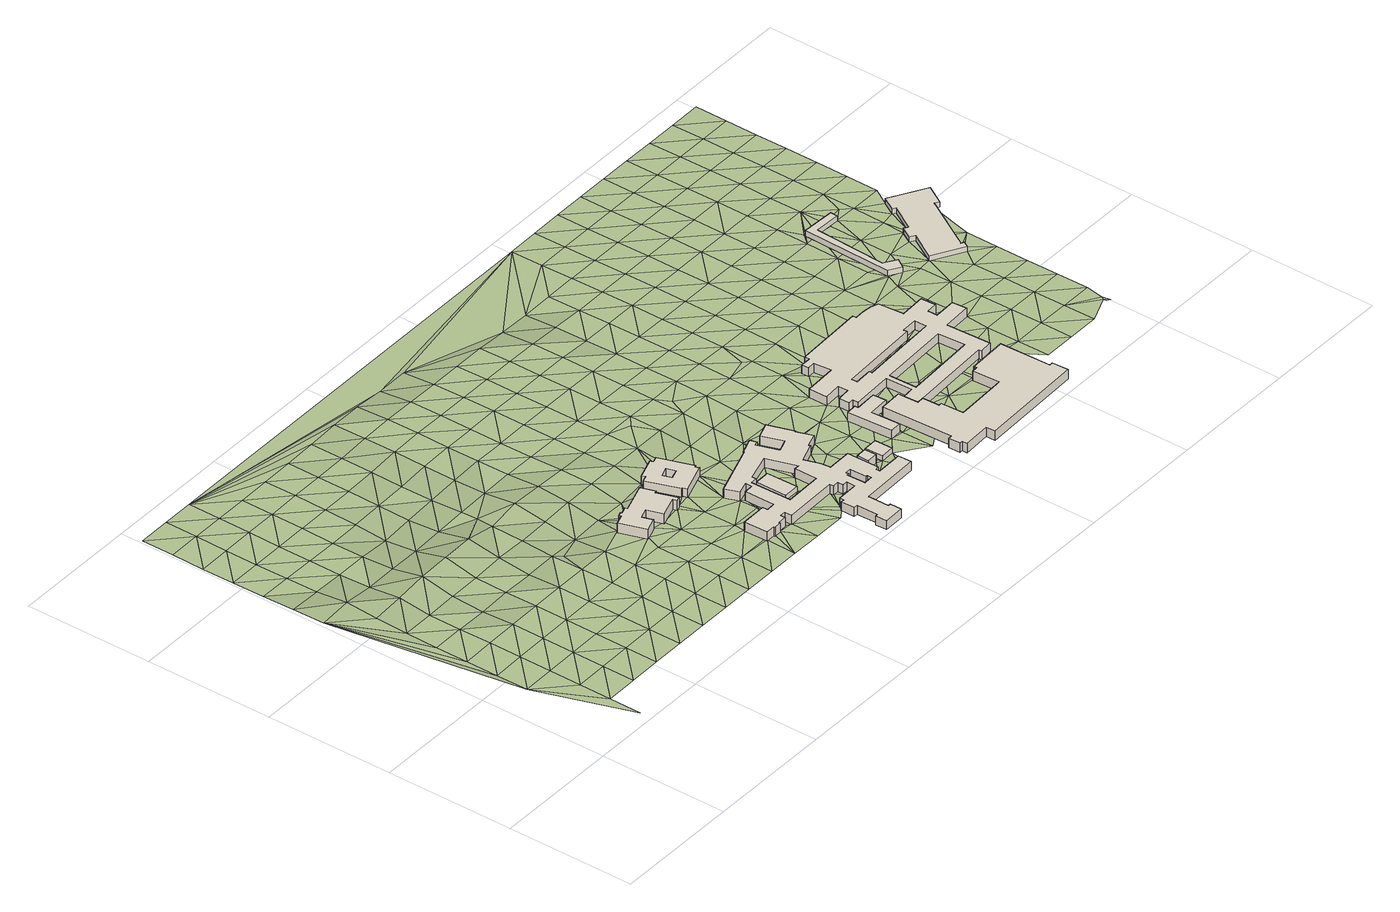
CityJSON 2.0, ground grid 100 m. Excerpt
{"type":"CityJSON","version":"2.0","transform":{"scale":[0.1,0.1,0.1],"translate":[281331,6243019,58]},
"CityObjects":{
"building1":{"type":"Building","attributes":{"osm_address":"Oxidative Stress Research Centre Design Way Bellville 7530 Cape Town","osm_building":"university","osm_building:levels":"2","footprint":{"type":"Polygon"},"plus_code":"4FRW3JCP+6MP","ground_height":62.58,"building_height":6.9,"roof_height":69.48},"geometry":[{"type":"Solid","lod":"1","boundaries":[[[[0,1,2,3]],[[1,4,5,2]],[[4,6,7,5]],[[6,8,9,7]],[[8,10,11,9]],[[10,12,13,11]],[[12,14,15,13]],[[14,16,17,15]],[[16,18,19,17]],[[18,20,21,19]],[[20,22,23,21]],[[22,24,25,23]],[[24,26,27,25]],[[26,28,29,27]],[[28,30,31,29]],[[30,32,33,31]],[[32,34,35,33]],[[34,0,3,35]],[[3,2,5,7,9,11,13,15,17,19,21,23,25,27,29,31,33,35]],[[34,32,30,28,26,24,22,20,18,16,14,12,10,8,6,4,1,0]]]]}]},
"building2":{"type":"Building","attributes":{"osm_address":"BTB Labratories Bellville Cape Town","osm_building":"university","osm_building:levels":"2","osm_type":"multipolygon","footprint":{"type":"Polygon"},"plus_code":"4FRW3JCP+7R7","ground_height":62.29,"building_height":6.9,"roof_height":69.19},"geometry":[{"type":"Solid","lod":"1","boundaries":[[[[36,37,38,39]],[[37,40,41,38]],[[40,42,43,41]],[[42,44,45,43]],[[44,46,47,45]],[[46,48,49,47]],[[48,50,51,49]],[[50,52,53,51]],[[52,54,55,53]],[[54,56,57,55]],[[56,58,59,57]],[[58,36,39,59]],[[60,61,62,63]],[[61,64,65,62]],[[64,66,67,65]],[[66,60,63,67]],[[39,38,41,43,45,47,49,51,53,55,57,59],[63,62,65,67]],[[58,56,54,52,50,48,46,44,42,40,37,36],[66,64,61,60]]]]}]},
"building3":{"type":"Building","attributes":{"osm_address":"Bellville 7530 Cape Town","osm_building":"greenhouse","osm_building:levels":"1","footprint":{"type":"Polygon"},"plus_code":"4FRW3JCQ+22V","ground_height":62.23,"building_height":4.1,"roof_height":66.33},"geometry":[{"type":"Solid","lod":"1","boundaries":[[[[68,69,70,71]],[[69,72,73,70]],[[72,74,75,73]],[[74,68,71,75]],[[71,70,73,75]],[[74,72,69,68]]]]}]},
"building4":{"type":"Building","attributes":{"osm_address":"Horticulture Bellville 7530 Cape Town","osm_building":"university","osm_building:levels":"2","osm_type":"multipolygon","footprint":{"type":"Polygon"},"plus_code":"4FRW3J9Q+X27","ground_height":62.25,"building_height":6.9,"roof_height":69.15},"geometry":[{"type":"Solid","lod":"1","boundaries":[[[[76,77,78,79]],[[77,80,81,78]],[[80,82,83,81]],[[82,84,85,83]],[[84,86,87,85]],[[86,88,89,87]],[[88,90,91,89]],[[90,92,93,91]],[[92,94,95,93]],[[94,96,97,95]],[[96,98,99,97]],[[98,100,101,99]],[[100,102,103,101]],[[102,104,105,103]],[[104,106,107,105]],[[106,108,109,107]],[[108,110,111,109]],[[110,112,113,111]],[[112,114,115,113]],[[114,116,117,115]],[[116,118,119,117]],[[118,120,121,119]],[[120,122,123,121]],[[122,124,125,123]],[[124,126,127,125]],[[126,128,129,127]],[[128,130,131,129]],[[130,132,133,131]],[[132,134,135,133]],[[134,136,137,135]],[[136,138,139,137]],[[138,140,141,139]],[[140,142,143,141]],[[142,144,145,143]],[[144,146,147,145]],[[146,148,149,147]],[[148,150,151,149]],[[150,152,153,151]],[[152,154,155,153]],[[154,156,157,155]],[[156,158,159,157]],[[158,160,161,159]],[[160,162,163,161]],[[162,164,165,163]],[[164,166,167,165]],[[166,168,169,167]],[[168,170,171,169]],[[170,172,173,171]],[[172,174,175,173]],[[174,176,177,175]],[[176,178,179,177]],[[178,180,181,179]],[[180,182,183,181]],[[182,184,185,183]],[[184,186,187,185]],[[186,188,189,187]],[[188,190,191,189]],[[190,192,193,191]],[[192,76,79,193]],[[194,195,196,197]],[[195,198,199,196]],[[198,200,201,199]],[[200,202,203,201]],[[202,204,205,203]],[[204,206,207,205]],[[206,208,209,207]],[[208,194,197,209]],[[210,211,212,213]],[[211,214,215,212]],[[214,216,217,215]],[[216,218,219,217]],[[218,220,221,219]],[[220,222,223,221]],[[222,224,225,223]],[[224,210,213,225]],[[79,78,81,83,85,87,89,91,93,95,97,99,101,103,105,107,109,111,113,115,117,119,121,123,125,127,129,131,133,135,137,139,141,143,145,147,149,151,153,155,157,159,161,163,165,167,169,171,173,175,177,179,181,183,185,187,189,191,193],[197,196,199,201,203,205,207,209],[213,212,215,217,219,221,223,225]],[[192,190,188,186,184,182,180,178,176,174,172,170,168,166,164,162,160,158,156,154,152,150,148,146,144,142,140,138,136,134,132,130,128,126,124,122,120,118,116,114,112,110,108,106,104,102,100,98,96,94,92,90,88,86,84,82,80,77,76],[208,206,204,202,200,198,195,194],[224,222,220,218,216,214,211,210]]]]}]},
"building5":{"type":"Building","attributes":{"osm_address":"Bellville 7530 Cape Town","osm_building":"yes","osm_building:levels":"2","footprint":{"type":"Polygon"},"plus_code":"4FRW3J9Q+W7M","ground_height":62.07,"building_height":6.9,"roof_height":68.97},"geometry":[{"type":"Solid","lod":"1","boundaries":[[[[226,227,228,229]],[[227,230,231,228]],[[230,232,233,231]],[[232,226,229,233]],[[229,228,231,233]],[[232,230,227,226]]]]}]},
"building6":{"type":"Building","attributes":{"osm_address":"Bellville 7530 Cape Town","osm_building":"yes","osm_building:levels":"1","footprint":{"type":"Polygon"},"plus_code":"4FRW3J9Q+W8P","ground_height":62.03,"building_height":4.1,"roof_height":66.13},"geometry":[{"type":"Solid","lod":"1","boundaries":[[[[234,235,236,237]],[[235,238,239,236]],[[238,240,241,239]],[[240,234,237,241]],[[237,236,239,241]],[[240,238,235,234]]]]}]},
"building7":{"type":"Building","attributes":{"osm_address":"Bellville 7530 Cape Town","osm_building":"university","osm_building:levels":"2","osm_building:part":"yes","footprint":{"type":"Polygon"},"plus_code":"4FRW3J9Q+XCM","ground_height":62.03,"building_height":6.9,"roof_height":68.93},"geometry":[{"type":"Solid","lod":"1","boundaries":[[[[242,243,244,245]],[[243,246,247,244]],[[246,248,249,247]],[[248,250,251,249]],[[250,252,253,251]],[[252,254,255,253]],[[254,256,257,255]],[[256,242,245,257]],[[245,244,247,249,251,253,255,257]],[[256,254,252,250,248,246,243,242]]]]}]},
"building8":{"type":"Building","attributes":{"osm_address":"Bellville 7530 Cape Town","osm_building":"university","osm_building:levels":"2","osm_name":"Chemical Engineering and Chemistry","footprint":{"type":"Polygon"},"plus_code":"4FRW3J9Q+VRH","ground_height":62.68,"building_height":6.9,"roof_height":69.58},"geometry":[{"type":"Solid","lod":"1","boundaries":[[[[258,259,260,261,262,263]],[[259,264,265,266,261,260]],[[264,267,268,266,265]],[[267,269,270,268]],[[269,271,272,270]],[[271,273,274,272]],[[273,275,276,274]],[[275,277,278,276]],[[277,279,280,278]],[[279,281,282,280]],[[281,283,284,282]],[[283,285,286,284]],[[285,287,288,286]],[[287,289,290,288]],[[289,291,292,290]],[[291,293,294,292]],[[293,295,296,294]],[[295,297,298,296]],[[297,299,300,298]],[[299,301,302,300]],[[301,303,304,302]],[[303,305,306,304]],[[305,258,263,262,306]],[[262,261,266,268,270,272,274,276,278,280,282,284,286,288,290,292,294,296,298,300,302,304,306]],[[305,303,301,299,297,295,293,291,289,287,285,283,281,279,277,275,273,271,269,267,264,259,258]]]]}]},
"building9":{"type":"Building","attributes":{"osm_address":"Old Science Building Bellville 7530 Cape Town","osm_building":"university","osm_building:levels":"2","osm_type":"multipolygon","footprint":{"type":"Polygon"},"plus_code":"4FRW3JCQ+4V8","ground_height":62.3,"building_height":6.9,"roof_height":69.2},"geometry":[{"type":"Solid","lod":"1","boundaries":[[[[307,308,309,263]],[[308,310,311,309]],[[310,312,313,311]],[[312,314,315,313]],[[314,316,317,315]],[[316,318,319,317]],[[318,320,321,319]],[[320,322,323,321]],[[322,324,325,323]],[[324,326,327,325]],[[326,328,329,327]],[[328,330,331,329]],[[330,332,333,331]],[[332,334,335,333]],[[334,336,337,335]],[[336,338,339,337]],[[338,340,341,339]],[[340,342,343,341]],[[342,344,345,343]],[[344,346,347,345]],[[346,348,349,347]],[[348,350,351,349]],[[350,352,353,351]],[[352,354,355,353]],[[354,356,357,355]],[[356,358,359,357]],[[358,360,361,359]],[[360,362,363,361]],[[362,364,365,363]],[[364,366,367,365]],[[366,368,369,367]],[[368,370,371,369]],[[370,372,265,371]],[[372,373,260,265]],[[373,307,263,260]],[[374,375,376,377]],[[375,378,379,376]],[[378,380,381,379]],[[380,382,383,381]],[[382,384,385,383]],[[384,386,387,385]],[[386,388,389,387]],[[388,374,377,389]],[[390,391,392,393]],[[391,394,395,392]],[[394,396,397,395]],[[396,390,393,397]],[[263,309,311,313,315,317,319,321,323,325,327,329,331,333,335,337,339,341,343,345,347,349,351,353,355,357,359,361,363,365,367,369,371,265,260],[377,376,379,381,383,385,387,389],[393,392,395,397]],[[373,372,370,368,366,364,362,360,358,356,354,352,350,348,346,344,342,340,338,336,334,332,330,328,326,324,322,320,318,316,314,312,310,308,307],[388,386,384,382,380,378,375,374],[396,394,391,390]]]]}]},
"building10":{"type":"Building","attributes":{"osm_building":"yes","osm_building:levels":"1","footprint":{"type":"Polygon"},"plus_code":"4FRW3JCR+F24","ground_height":62.58,"building_height":4.1,"roof_height":66.68},"geometry":[{"type":"Solid","lod":"1","boundaries":[[[[398,399,400,401]],[[399,402,403,400]],[[402,404,405,403]],[[404,406,407,405]],[[406,408,409,407]],[[408,410,411,409]],[[410,412,413,411]],[[412,398,401,413]],[[401,400,403,405,407,409,411,413]],[[412,410,408,406,404,402,399,398]]]]}]},
"building11":{"type":"Building","attributes":{"osm_address":"Maintenance Bellville 7530 Cape Town","osm_building":"yes","osm_building:levels":"1","footprint":{"type":"Polygon"},"plus_code":"4FRW3JCR+97M","ground_height":62.21,"building_height":4.1,"roof_height":66.31},"geometry":[{"type":"Solid","lod":"1","boundaries":[[[[414,415,416,417]],[[415,418,419,416]],[[418,420,421,419]],[[420,422,423,421]],[[422,424,425,423]],[[424,426,427,425]],[[426,428,429,427]],[[428,430,431,429]],[[430,432,433,431]],[[432,434,435,433]],[[434,436,437,435]],[[436,438,439,437]],[[438,440,441,439]],[[440,414,417,441]],[[417,416,419,421,423,425,427,429,431,433,435,437,439,441]],[[440,438,436,434,432,430,428,426,424,422,420,418,415,414]]]]}]},
"terrain1":{"type":"TINRelief","geometry":[{"type":"CompositeSurface","lod":"1","boundaries":[[[442,443,444]],[[445,444,443]],[[444,446,447]],[[444,448,446]],[[449,444,445]],[[450,447,446]],[[444,449,448]],[[450,451,447]],[[450,446,452]],[[445,443,453]],[[451,454,447]],[[452,446,448]],[[455,451,450]],[[453,443,456]],[[457,447,454]],[[458,449,445]],[[447,459,460]],[[451,455,454]],[[450,452,455]],[[459,447,457]],[[445,453,458]],[[448,449,461]],[[462,463,460]],[[459,462,460]],[[457,454,464]],[[449,458,461]],[[454,455,465]],[[448,466,452]],[[467,468,463]],[[456,469,453]],[[457,464,459]],[[454,465,464]],[[463,462,467]],[[452,466,455]],[[466,448,461]],[[453,469,458]],[[469,456,470]],[[471,472,468]],[[468,467,473]],[[474,465,455]],[[462,459,475]],[[459,464,476]],[[474,455,466]],[[468,473,471]],[[461,458,477]],[[462,475,467]],[[478,479,472]],[[469,480,458]],[[475,459,476]],[[481,464,465]],[[479,478,482]],[[458,480,477]],[[474,483,465]],[[472,471,478]],[[466,461,484]],[[473,467,485]],[[469,470,486]],[[481,476,464]],[[465,483,481]],[[475,485,467]],[[466,484,474]],[[484,461,477]],[[469,486,480]],[[486,470,487]],[[482,478,488]],[[471,473,489]],[[485,490,473]],[[483,474,491]],[[492,475,476]],[[493,476,481]],[[494,477,480]],[[471,489,478]],[[474,484,491]],[[473,490,489]],[[475,492,485]],[[480,486,494]],[[492,476,493]],[[495,481,483]],[[496,488,478]],[[483,491,495]],[[477,497,484]],[[498,490,485]],[[494,499,477]],[[496,478,489]],[[486,487,500]],[[485,492,498]],[[484,497,491]],[[501,493,481]],[[497,477,499]],[[481,495,502]],[[487,503,500]],[[496,504,488]],[[494,486,505]],[[506,489,490]],[[481,502,501]],[[490,498,507]],[[491,508,495]],[[492,493,509]],[[505,499,494]],[[489,506,496]],[[486,500,505]],[[497,508,491]],[[490,507,506]],[[492,509,498]],[[501,509,493]],[[502,495,510]],[[504,496,511]],[[508,510,495]],[[497,499,512]],[[507,498,513]],[[514,499,505]],[[496,506,511]],[[503,515,500]],[[502,516,501]],[[509,513,498]],[[512,499,514]],[[510,516,502]],[[517,508,497]],[[507,518,506]],[[515,503,519]],[[520,505,500]],[[513,518,507]],[[508,517,510]],[[521,509,501]],[[497,512,517]],[[516,522,501]],[[504,511,523]],[[506,524,511]],[[515,520,500]],[[525,514,505]],[[521,501,522]],[[518,524,506]],[[526,513,509]],[[516,510,527]],[[505,520,525]],[[510,517,528]],[[514,529,512]],[[512,530,517]],[[513,526,518]],[[509,521,526]],[[524,523,511]],[[515,519,531]],[[510,528,527]],[[532,522,516]],[[529,514,525]],[[529,530,512]],[[523,533,504]],[[534,524,518]],[[531,519,535]],[[536,520,515]],[[516,527,532]],[[534,518,526]],[[537,517,530]],[[528,517,537]],[[521,522,538]],[[520,536,525]],[[522,532,539]],[[540,523,524]],[[536,515,531]],[[537,530,529]],[[521,538,526]],[[538,522,539]],[[524,534,540]],[[528,541,527]],[[533,542,504]],[[541,528,537]],[[525,543,529]],[[536,544,525]],[[523,540,533]],[[527,545,532]],[[546,531,535]],[[534,526,547]],[[538,548,526]],[[537,529,549]],[[541,545,527]],[[544,543,525]],[[539,532,550]],[[531,546,536]],[[534,547,540]],[[535,551,546]],[[547,526,548]],[[529,543,549]],[[545,550,532]],[[552,538,539]],[[542,553,504]],[[544,536,554]],[[555,541,537]],[[533,540,556]],[[557,537,549]],[[554,536,546]],[[552,539,550]],[[547,556,540]],[[541,555,545]],[[558,548,538]],[[555,537,557]],[[559,543,544]],[[549,543,560]],[[549,561,557]],[[562,561,549]],[[560,562,549]],[[544,554,559]],[[538,552,558]],[[556,542,533]],[[551,563,546]],[[564,560,543]],[[565,550,545]],[[566,547,548]],[[567,557,561]],[[561,562,568]],[[564,543,559]],[[568,567,561]],[[562,560,568]],[[545,555,565]],[[504,553,569]],[[4,557,567]],[[547,566,556]],[[567,568,4]],[[560,570,568]],[[563,551,571]],[[566,548,558]],[[554,546,572]],[[573,560,564]],[[570,4,568]],[[570,560,573]],[[574,564,559]],[[574,573,564]],[[557,575,555]],[[576,552,550]],[[563,577,546]],[[550,565,578]],[[4,575,557]],[[572,546,577]],[[554,579,559]],[[580,542,556]],[[570,575,4]],[[576,550,578]],[[556,566,580]],[[579,554,572]],[[581,574,559]],[[555,582,565]],[[583,558,552]],[[574,584,573]],[[570,573,585]],[[571,586,563]],[[569,587,504]],[[555,575,582]],[[577,563,588]],[[566,558,583]],[[575,570,589]],[[586,571,590]],[[572,577,588]],[[579,591,559]],[[552,576,583]],[[563,586,588]],[[542,580,553]],[[581,584,574]],[[581,559,591]],[[578,565,592]],[[585,573,584]],[[589,570,585]],[[571,593,590]],[[586,590,588]],[[565,582,592]],[[590,594,588]],[[580,566,595]],[[596,572,588]],[[597,584,581]],[[572,598,579]],[[578,599,576]],[[581,591,597]],[[595,566,583]],[[594,596,588]],[[594,590,600]],[[585,601,589]],[[582,575,40]],[[584,602,585]],[[597,602,584]],[[589,40,575]],[[578,592,599]],[[601,585,602]],[[593,603,590]],[[594,600,604]],[[598,572,596]],[[605,553,580]],[[600,590,603]],[[591,606,597]],[[589,601,44]],[[604,596,594]],[[607,591,579]],[[602,597,608]],[[576,609,583]],[[610,579,598]],[[595,605,580]],[[611,604,600]],[[608,597,606]],[[600,603,611]],[[40,589,44]],[[582,612,592]],[[596,604,611]],[[576,599,609]],[[602,613,601]],[[614,602,608]],[[601,61,44]],[[607,579,610]],[[615,606,591]],[[614,608,606]],[[582,40,612]],[[611,616,596]],[[598,596,616]],[[40,44,42]],[[593,617,603]],[[602,614,613]],[[595,583,618]],[[591,607,615]],[[61,601,613]],[[605,569,553]],[[44,61,42]],[[610,598,616]],[[611,603,619]],[[620,599,592]],[[618,583,609]],[[611,619,616]],[[614,606,621]],[[620,592,612]],[[40,42,622]],[[617,619,603]],[[610,623,607]],[[624,605,595]],[[614,621,613]],[[606,615,621]],[[625,610,616]],[[61,622,42]],[[626,61,613]],[[40,627,612]],[[628,623,610]],[[629,609,599]],[[615,607,630]],[[595,618,624]],[[616,619,625]],[[630,607,623]],[[613,631,626]],[[40,622,627]],[[625,628,610]],[[620,629,599]],[[61,626,622]],[[613,621,631]],[[623,628,630]],[[569,605,632]],[[619,617,633]],[[630,634,615]],[[634,621,615]],[[632,605,624]],[[635,630,628]],[[626,631,636]],[[631,621,637]],[[633,638,619]],[[612,639,620]],[[636,622,626]],[[618,609,640]],[[625,641,628]],[[639,612,627]],[[642,627,622]],[[643,625,619]],[[629,644,609]],[[641,635,628]],[[637,645,631]],[[646,630,635]],[[636,631,645]],[[634,637,621]],[[630,646,634]],[[636,642,622]],[[68,641,625]],[[645,637,634]],[[646,635,641]],[[618,640,624]],[[619,638,647]],[[627,642,639]],[[609,644,640]],[[632,587,569]],[[68,646,641]],[[619,647,643]],[[648,629,620]],[[74,68,625]],[[642,636,639]],[[643,74,625]],[[646,68,74]],[[620,639,648]],[[638,649,650]],[[651,645,634]],[[651,634,646]],[[624,652,632]],[[638,653,647]],[[653,638,654]],[[636,645,655]],[[644,629,656]],[[652,624,640]],[[650,654,638]],[[647,657,643]],[[656,629,648]],[[646,74,658]],[[659,74,643]],[[647,653,660]],[[659,643,657]],[[654,660,653]],[[636,661,639]],[[662,587,632]],[[660,657,647]],[[645,651,655]],[[663,651,646]],[[504,587,664]],[[665,660,654]],[[654,650,665]],[[640,644,666]],[[658,663,646]],[[632,652,662]],[[639,667,648]],[[74,659,658]],[[650,668,665]],[[636,655,661]],[[659,657,669]],[[656,666,644]],[[660,665,670]],[[671,657,660]],[[672,651,663]],[[665,668,198]],[[660,670,673]],[[674,669,657]],[[667,639,661]],[[675,652,640]],[[198,670,665]],[[587,662,676]],[[660,673,671]],[[657,671,674]],[[656,648,677]],[[658,659,678]],[[678,659,669]],[[202,198,668]],[[666,675,640]],[[679,673,670]],[[198,679,670]],[[663,658,680]],[[672,681,651]],[[677,648,667]],[[672,663,680]],[[200,679,198]],[[674,682,669]],[[200,198,202]],[[673,679,683]],[[683,679,200]],[[671,673,683]],[[669,682,678]],[[655,651,684]],[[662,652,685]],[[678,680,658]],[[200,202,94]],[[680,686,672]],[[683,200,94]],[[667,661,677]],[[675,685,652]],[[94,202,92]],[[672,686,681]],[[687,666,656]],[[684,651,681]],[[656,677,688]],[[680,678,689]],[[690,674,671]],[[691,682,674]],[[683,690,671]],[[686,680,689]],[[661,655,692]],[[693,676,662]],[[694,678,682]],[[232,683,94]],[[94,92,96]],[[689,678,695]],[[666,687,675]],[[686,689,696]],[[656,688,687]],[[685,693,662]],[[94,96,232]],[[686,696,681]],[[683,232,230]],[[691,694,682]],[[661,692,677]],[[690,683,230]],[[694,695,678]],[[696,689,695]],[[684,692,655]],[[697,691,674]],[[697,674,690]],[[232,96,226]],[[698,685,675]],[[699,681,696]],[[232,226,230]],[[688,677,700]],[[696,695,699]],[[701,695,694]],[[675,687,698]],[[96,235,226]],[[690,230,227]],[[702,694,691]],[[96,90,235]],[[691,697,702]],[[227,230,226]],[[692,700,677]],[[697,690,234]],[[693,703,676]],[[699,695,704]],[[701,704,695]],[[681,705,684]],[[693,685,706]],[[702,701,694]],[[690,227,234]],[[681,699,707]],[[235,227,226]],[[706,685,698]],[[227,235,234]],[[708,699,704]],[[704,701,708]],[[687,688,709]],[[705,681,707]],[[700,710,688]],[[238,235,90]],[[708,707,699]],[[692,711,700]],[[684,712,692]],[[702,697,713]],[[90,714,238]],[[697,234,713]],[[240,234,235]],[[687,709,698]],[[688,710,709]],[[706,703,693]],[[240,235,238]],[[701,702,715]],[[715,708,701]],[[692,712,711]],[[712,684,705]],[[240,713,234]],[[703,716,676]],[[708,717,707]],[[698,718,706]],[[719,700,711]],[[713,715,702]],[[700,719,710]],[[238,243,240]],[[718,698,709]],[[707,717,705]],[[717,708,715]],[[664,587,676]],[[711,712,719]],[[720,243,238]],[[721,703,706]],[[709,710,722]],[[713,240,248]],[[706,718,721]],[[713,242,715]],[[705,723,712]],[[243,248,240]],[[710,719,722]],[[243,720,724]],[[723,705,717]],[[242,713,248]],[[725,718,709]],[[243,724,246]],[[703,721,716]],[[246,248,243]],[[712,726,719]],[[717,715,354]],[[722,725,709]],[[715,242,360]],[[726,712,723]],[[248,254,242]],[[721,718,727]],[[715,360,354]],[[724,728,246]],[[254,256,242]],[[256,362,242]],[[248,246,728]],[[723,717,729]],[[719,730,722]],[[242,362,360]],[[724,720,731]],[[725,727,718]],[[717,354,729]],[[366,254,248]],[[366,256,254]],[[730,719,726]],[[366,362,256]],[[248,728,366]],[[362,364,360]],[[732,716,721]],[[362,366,364]],[[724,373,728]],[[733,725,722]],[[727,732,721]],[[360,356,354]],[[676,716,664]],[[360,364,358]],[[354,356,729]],[[734,726,723]],[[366,728,735]],[[364,366,735]],[[723,729,734]],[[722,730,733]],[[724,731,373]],[[358,356,360]],[[728,736,735]],[[358,364,735]],[[356,737,729]],[[736,728,372]],[[732,738,716]],[[726,739,730]],[[734,729,737]],[[372,728,373]],[[740,727,725]],[[725,733,741]],[[736,742,735]],[[358,735,375]],[[743,726,734]],[[736,372,744]],[[356,358,378]],[[726,743,739]],[[736,744,742]],[[731,745,746]],[[307,373,731]],[[747,737,356]],[[373,307,372]],[[725,741,740]],[[748,734,737]],[[746,307,731]],[[375,378,358]],[[730,749,733]],[[750,732,727]],[[747,356,378]],[[370,744,372]],[[748,737,747]],[[730,739,749]],[[372,307,370]],[[368,735,742]],[[744,370,742]],[[368,375,735]],[[748,751,734]],[[746,745,752]],[[732,750,738]],[[727,740,750]],[[307,746,752]],[[390,370,307]],[[753,743,734]],[[753,734,751]],[[741,733,754]],[[742,370,368]],[[743,749,739]],[[374,378,375]],[[755,751,748]],[[748,747,755]],[[378,374,747]],[[307,752,390]],[[388,375,368]],[[749,754,733]],[[755,756,751]],[[755,747,756]],[[374,375,388]],[[390,391,370]],[[753,751,756]],[[370,391,368]],[[738,664,716]],[[391,388,368]],[[738,750,757]],[[374,388,391]],[[752,745,758]],[[749,743,759]],[[740,741,760]],[[743,753,759]],[[390,761,391]],[[762,741,754]],[[756,763,753]],[[761,390,752]],[[740,760,750]],[[741,762,760]],[[759,753,763]],[[756,747,764]],[[747,374,764]],[[765,754,749]],[[749,759,765]],[[766,738,757]],[[764,763,756]],[[750,767,757]],[[768,761,752]],[[762,754,769]],[[752,758,770]],[[767,750,760]],[[771,374,391]],[[770,772,752]],[[765,769,754]],[[759,763,773]],[[771,391,761]],[[768,752,772]],[[760,762,774]],[[757,767,775]],[[770,758,776]],[[759,773,765]],[[664,738,766]],[[773,763,764]],[[769,774,762]],[[776,772,770]],[[764,374,777]],[[772,776,778]],[[775,766,757]],[[768,772,778]],[[779,767,760]],[[761,768,771]],[[780,769,765]],[[774,779,760]],[[771,777,374]],[[780,765,773]],[[778,776,781]],[[758,782,776]],[[778,783,768]],[[775,767,784]],[[785,774,769]],[[779,784,767]],[[781,783,778]],[[785,769,780]],[[768,783,786]],[[773,764,787]],[[788,766,775]],[[764,777,789]],[[782,781,776]],[[764,789,790]],[[791,771,768]],[[768,786,791]],[[792,779,774]],[[793,764,790]],[[784,788,775]],[[780,773,787]],[[787,764,793]],[[785,792,774]],[[794,783,781]],[[795,664,766]],[[786,783,794]],[[796,784,779]],[[788,795,766]],[[777,771,797]],[[798,789,777]],[[794,781,782]],[[791,799,771]],[[798,790,789]],[[780,800,785]],[[793,790,798]],[[779,792,796]],[[801,791,786]],[[797,771,799]],[[800,780,787]],[[802,798,777]],[[777,797,802]],[[799,791,801]],[[793,798,803]],[[788,784,804]],[[795,805,664]],[[806,786,794]],[[807,792,785]],[[794,782,808]],[[796,804,784]],[[802,803,798]],[[793,809,787]],[[801,786,806]],[[785,800,807]],[[799,810,797]],[[811,808,782]],[[812,799,801]],[[803,809,793]],[[813,795,788]],[[797,810,802]],[[803,802,814]],[[812,810,799]],[[802,815,814]],[[806,794,808]],[[804,813,788]],[[802,810,815]],[[800,787,816]],[[803,814,809]],[[796,792,817]],[[792,807,818]],[[819,805,795]],[[816,787,809]],[[801,820,812]],[[815,821,814]],[[811,822,808]],[[817,804,796]],[[812,823,810]],[[817,792,818]],[[810,821,815]],[[813,819,795]],[[801,806,820]],[[821,809,814]],[[800,824,807]],[[821,810,823]],[[816,824,800]],[[823,812,825]],[[825,812,820]],[[804,826,813]],[[819,827,805]],[[808,828,806]],[[818,807,829]],[[830,808,822]],[[804,817,826]],[[831,821,823]],[[832,809,821]],[[807,824,829]],[[823,825,831]],[[828,820,806]],[[809,833,816]],[[834,819,813]],[[828,808,830]],[[818,835,817]],[[834,813,826]],[[832,821,831]],[[820,836,825]],[[818,829,835]],[[809,832,833]],[[824,816,837]],[[838,827,819]],[[830,822,839]],[[826,817,840]],[[820,828,836]],[[841,831,825]],[[834,838,819]],[[842,816,843]],[[843,816,833]],[[824,837,829]],[[837,816,842]],[[840,817,835]],[[832,831,841]],[[841,825,836]],[[834,826,844]],[[838,845,827]],[[833,832,846]],[[830,847,828]],[[848,835,829]],[[849,843,833]],[[839,850,830]],[[844,826,840]],[[843,851,842]],[[833,846,849]],[[843,849,851]],[[848,829,837]],[[842,851,837]],[[828,847,836]],[[852,838,834]],[[832,853,846]],[[847,830,850]],[[832,841,853]],[[854,840,835]],[[406,851,849]],[[849,846,406]],[[834,844,852]],[[848,854,835]],[[841,836,855]],[[845,838,856]],[[406,846,853]],[[857,850,839]],[[837,851,858]],[[406,859,851]],[[847,855,836]],[[860,848,837]],[[856,838,852]],[[861,853,841]],[[844,840,862]],[[854,863,840]],[[853,861,406]],[[864,854,848]],[[848,865,864]],[[858,851,859]],[[848,860,865]],[[837,858,860]],[[859,406,861]],[[847,850,866]],[[844,862,852]],[[850,857,867]],[[855,868,841]],[[841,868,861]],[[840,863,862]],[[856,869,845]],[[867,866,850]],[[870,871,857]],[[867,857,871]],[[855,847,872]],[[852,873,856]],[[854,864,874]],[[864,865,874]],[[875,859,861]],[[865,860,874]],[[863,854,874]],[[858,876,860]],[[866,872,847]],[[873,852,862]],[[877,858,859]],[[868,878,861]],[[879,868,855]],[[876,874,860]],[[880,869,856]],[[875,861,881]],[[877,859,875]],[[876,858,882]],[[863,883,862]],[[881,861,884]],[[872,879,855]],[[861,878,884]],[[856,873,880]],[[874,883,863]],[[876,885,874]],[[882,885,876]],[[882,858,886]],[[886,858,877]],[[878,868,887]],[[888,875,881]],[[889,873,862]],[[879,887,868]],[[878,890,884]],[[869,880,891]],[[875,888,877]],[[883,889,862]],[[885,892,874]],[[882,892,885]],[[887,890,878]],[[888,886,877]],[[893,881,884]],[[888,881,893]],[[880,873,894]],[[884,890,893]],[[886,895,882]],[[895,892,882]],[[883,874,896]],[[889,894,873]],[[887,893,890]],[[874,892,896]],[[888,897,886]],[[898,891,880]],[[897,895,886]],[[888,899,897]],[[889,883,900]],[[892,895,896]],[[894,898,880]],[[901,888,893]],[[896,900,883]],[[888,901,899]],[[895,897,902]],[[902,897,899]],[[889,903,894]],[[898,904,891]],[[905,896,895]],[[900,903,889]],[[902,905,895]],[[898,894,906]],[[907,900,896]],[[903,906,894]],[[905,907,896]],[[904,898,908]],[[909,903,900]],[[906,908,898]],[[907,909,900]],[[906,903,910]],[[908,911,904]],[[909,910,903]],[[912,908,906]],[[910,912,906]],[[913,911,908]],[[912,913,908]],[[913,914,911]]]}]}
},
"vertices":[
[2371,1518,33],[2142,1441,33],[2142,1441,115],[2371,1518,115],[2136,1458,33],[2136,1458,115],[2079,1439,33],[2079,1439,115],[2076,1449,33],[2076,1449,115],[2043,1438,33],[2043,1438,115],[2048,1421,33],[2048,1421,115],[1973,1396,33],[1973,1396,115],[2041,1193,33],[2041,1193,115],[2148,1228,33],[2148,1228,115],[2122,1307,33],[2122,1307,115],[2200,1333,33],[2200,1333,115],[2241,1211,33],[2241,1211,115],[2400,1264,33],[2400,1264,115],[2410,1233,33],[2410,1233,115],[2443,1244,33],[2443,1244,115],[2390,1401,33],[2390,1401,115],[2408,1407,33],[2408,1407,115],
[2655,1620,43],[2647,1644,43],[2647,1644,112],[2655,1620,112],[2483,1589,43],[2483,1589,112],[2492,1561,43],[2492,1561,112],[2446,1545,43],[2446,1545,112],[2533,1292,43],[2533,1292,112],[2543,1295,43],[2543,1295,112],[2555,1260,43],[2555,1260,112],[2787,1339,43],[2787,1339,112],[2777,1369,43],[2777,1369,112],[2791,1374,43],[2791,1374,112],[2702,1636,43],[2702,1636,112],[2594,1416,43],[2571,1484,43],[2571,1484,112],[2594,1416,112],[2643,1508,43],[2643,1508,112],[2665,1440,43],[2665,1440,112],
[2920,970,41],[2923,728,41],[2923,728,83],[2920,970,83],[3046,727,41],[3046,727,83],[3041,972,41],[3041,972,83],
[3073,99,39],[3076,9,39],[3076,9,112],[3073,99,112],[3238,12,39],[3238,12,112],[3237,102,39],[3237,102,112],[3216,102,39],[3216,102,112],[3215,264,39],[3215,264,112],[3690,277,39],[3690,277,112],[3688,382,39],[3688,382,112],[3482,378,39],[3482,378,112],[3482,408,39],[3482,408,112],[3510,411,39],[3510,411,112],[3506,663,39],[3506,663,112],[3318,660,39],[3318,660,112],[3310,737,39],[3310,737,112],[3272,853,39],[3272,853,112],[3425,906,39],[3425,906,112],[3420,921,39],[3420,921,112],[3528,959,39],[3528,959,112],[3484,1082,39],[3484,1082,112],[3491,1085,39],[3491,1085,112],[3426,1282,39],[3426,1282,112],[3302,1238,39],[3302,1238,112],[3361,1073,39],[3361,1073,112],[3264,1037,39],[3264,1037,112],[3210,1201,39],[3210,1201,112],[3241,1212,39],[3241,1212,112],[3226,1263,39],[3226,1263,112],[3101,1218,39],[3101,1218,112],[3102,1212,39],[3102,1212,112],[2698,1073,39],[2698,1073,112],[2738,963,39],[2738,963,112],[2835,993,39],[2835,993,112],[2834,943,39],[2834,943,112],[2763,941,39],[2763,941,112],[2765,708,39],[2765,708,112],[2697,705,39],[2697,705,112],[2696,746,39],[2696,746,112],[2494,742,39],[2494,742,112],[2500,555,39],[2500,555,112],[2570,557,39],[2570,557,112],[2570,546,39],[2570,546,112],[2629,549,39],[2629,549,112],[2628,558,39],[2628,558,112],[2698,558,39],[2698,558,112],[2698,596,39],[2698,596,112],[2740,597,39],[2740,597,112],[2741,540,39],[2741,540,112],[3165,548,39],[3165,548,112],[3165,518,39],[3165,518,112],[3211,520,39],[3211,520,112],[3212,473,39],[3212,473,112],[3251,475,39],[3251,475,112],[3252,409,39],[3252,409,112],[3085,406,39],[3085,406,112],[3085,372,39],[3085,372,112],[3059,372,39],[3059,372,112],[3061,265,39],[3061,265,112],[3090,264,39],[3090,264,112],[3095,100,39],[3095,100,112],[3334,541,39],[3374,542,39],[3374,542,112],[3334,541,112],[3378,412,39],[3378,412,112],[3391,412,39],[3391,412,112],[3392,379,39],[3392,379,112],[3321,377,39],[3321,377,112],[3316,522,39],[3316,522,112],[3335,522,39],[3335,522,112],[2873,653,39],[2866,966,39],[2866,966,112],[2873,653,112],[2915,968,39],[2915,968,112],[2919,1003,39],[2919,1003,112],[3127,1064,39],[3127,1064,112],[3200,836,39],[3200,836,112],[3160,836,39],[3160,836,112],[3160,659,39],[3160,659,112],
[3612,510,41],[3610,602,41],[3610,602,110],[3612,510,110],[3526,599,41],[3526,599,110],[3524,508,41],[3524,508,110],
[3650,630,40],[3654,487,40],[3654,487,81],[3650,630,81],[3763,490,40],[3763,490,81],[3760,632,40],[3760,632,81],
[3864,940,40],[3882,588,40],[3882,588,109],[3864,940,109],[3974,592,40],[3974,592,109],[3962,813,40],[3962,813,109],[4124,821,40],[4124,821,109],[4119,925,40],[4119,925,109],[3950,916,40],[3950,916,109],[3949,944,40],[3949,944,109],
[4282,638,39],[4228,635,39],[4228,635,112],[4228,635,116],[4282,638,116],[4282,638,112],[4223,750,39],[4223,750,112],[4223,750,116],[4222,794,39],[4222,794,116],[4046,787,39],[4046,787,116],[4068,236,39],[4068,236,116],[4038,234,39],[4038,234,116],[4042,142,39],[4042,142,116],[4065,143,39],[4065,143,116],[4066,104,39],[4066,104,116],[4283,113,39],[4283,113,116],[4286,38,39],[4286,38,116],[5115,72,39],[5115,72,116],[5110,198,39],[5110,198,116],[5082,197,39],[5082,197,116],[5068,595,39],[5068,595,116],[4762,582,39],[4762,582,116],[4763,560,39],[4763,560,116],[4719,558,39],[4719,558,116],[4728,347,39],[4728,347,116],[4320,330,39],[4320,330,116],[4312,507,39],[4312,507,116],[4287,506,39],[4287,506,116],
[4282,638,41],[4928,671,41],[4928,671,112],[4931,649,41],[4931,649,112],[5035,658,41],[5035,658,112],[5020,1004,41],[5020,1004,112],[5245,1014,41],[5245,1014,112],[5237,1127,41],[5237,1127,112],[5066,1121,41],[5066,1121,112],[5065,1195,41],[5065,1195,112],[5151,1199,41],[5151,1199,112],[5144,1315,41],[5144,1315,112],[4945,1306,41],[4945,1306,112],[4929,1503,41],[4929,1503,112],[4874,1522,41],[4874,1522,112],[4799,1530,41],[4799,1530,112],[4722,1528,41],[4722,1528,112],[4721,1555,41],[4721,1555,112],[4169,1532,41],[4169,1532,112],[4170,1493,41],[4170,1493,112],[4090,1494,41],[4090,1494,112],[4091,1437,41],[4091,1437,112],[4148,1441,41],[4148,1441,112],[4162,1305,41],[4162,1305,112],[3909,1294,41],[3909,1294,112],[3912,1151,41],[3912,1151,112],[4048,1157,41],[4048,1157,112],[4053,1083,41],[4053,1083,112],[3948,1075,41],[3948,1075,112],[3950,992,41],[3950,992,112],[3990,993,41],[3990,993,112],[3991,950,41],[3991,950,112],[4312,962,41],[4312,962,112],[4319,757,41],[4319,757,112],[4223,750,41],[4228,635,41],[4305,1099,41],[4168,1092,41],[4168,1092,112],[4305,1099,112],[4165,1135,41],[4165,1135,112],[4803,1168,41],[4803,1168,112],[4802,1194,41],[4802,1194,112],[4924,1200,41],[4924,1200,112],[4929,1107,41],[4929,1107,112],[4306,1075,41],[4306,1075,112],[4355,749,41],[4349,965,41],[4349,965,112],[4355,749,112],[4907,990,41],[4907,990,112],[4920,779,41],[4920,779,112],
[5557,2382,44],[5298,2395,44],[5298,2395,87],[5557,2382,87],[5279,1700,44],[5279,1700,87],[5372,1642,44],[5372,1642,87],[5420,1717,44],[5420,1717,87],[5326,1778,44],[5326,1778,87],[5353,2335,44],[5353,2335,87],[5554,2325,44],[5554,2325,87],
[5903,2197,41],[5838,2088,41],[5838,2088,83],[5903,2197,83],[5863,2074,41],[5863,2074,83],[5750,1883,41],[5750,1883,83],[5717,1902,41],[5717,1902,83],[5663,1811,41],[5663,1811,83],[5702,1788,41],[5702,1788,83],[5580,1581,41],[5580,1581,83],[5813,1445,41],[5813,1445,83],[5839,1490,41],[5839,1490,83],[5818,1502,41],[5818,1502,83],[6057,1908,41],[6057,1908,83],[6091,1889,41],[6091,1889,83],[6178,2036,41],[6178,2036,83],
[506,75,29],[506,325,29],[258,825,25],[506,575,30],[258,1074,24],[9,2323,35],[506,1074,31],[506,825,31],[258,1324,24],[258,1574,24],[506,1324,32],[755,575,34],[258,1823,32],[506,1574,28],[755,325,32],[258,2073,38],[755,825,35],[258,2323,58],[9,2573,34],[755,1074,37],[258,2573,29],[9,2822,24],[506,2073,61],[506,1823,32],[755,1324,36],[258,2822,24],[9,3072,21],[1003,575,39],[1003,325,37],[258,3322,24],[9,3322,21],[258,3072,24],[755,1574,25],[506,2573,23],[506,2323,31],[1003,1074,42],[258,3572,27],[9,3572,25],[1003,825,40],[755,2073,89],[9,3822,26],[755,1823,38],[1003,1324,43],[506,2822,24],[1252,575,44],[1252,325,42],[258,3822,27],[506,3322,26],[506,3072,25],[1003,1574,38],[755,2573,22],[755,2323,35],[1252,825,45],[1003,1823,43],[506,3572,27],[1252,1324,46],[755,2822,20],[1252,1074,46],[1501,575,45],[1003,2323,32],[1003,2073,100],[1501,325,42],[506,3822,28],[1501,825,47],[755,3322,29],[755,3072,29],[1252,1574,33],[1003,2573,6],[1252,1823,60],[755,3572,30],[1501,1324,48],[1003,2822,23],[1501,1074,48],[1749,575,46],[1252,2073,102],[1501,1574,39],[1003,3072,32],[1749,325,43],[1749,825,47],[1252,2573,27],[1252,2323,47],[1003,3572,35],[1003,3322,35],[1749,1074,49],[1252,2822,30],[1501,2073,59],[1501,1823,52],[1749,1324,48],[1549,1514,39],[1998,575,45],[1508,2202,56],[1252,3572,37],[1252,3072,35],[1998,325,45],[1998,825,46],[1749,1574,28],[1501,2573,44],[1501,2323,56],[1252,3322,35],[1749,1823,61],[1501,3572,46],[2041,1193,47],[1998,1074,47],[1749,2073,99],[2246,575,45],[1501,3072,45],[1501,2822,40],[1973,1396,48],[1749,2323,68],[2246,325,44],[1749,2573,59],[1749,3572,59],[2246,825,45],[1998,1823,74],[1501,3322,46],[1998,1574,38],[1749,2822,60],[2246,1074,45],[2122,1307,48],[2043,1438,48],[2048,1421,48],[2500,555,45],[2148,1228,46],[1998,2073,90],[1749,3072,64],[2076,1449,48],[2079,1439,48],[1998,3572,59],[2142,1441,46],[2495,325,43],[2494,742,44],[2200,1333,46],[2241,1211,46],[2246,1574,33],[1998,2573,70],[2495,575,45],[1998,2323,74],[2495,825,44],[1749,3322,63],[2410,1233,44],[2246,1823,79],[1998,2822,67],[2400,1264,44],[2390,1401,44],[2570,546,45],[2246,3572,40],[2570,557,45],[2371,1518,43],[2629,549,43],[2495,1074,43],[2246,2073,81],[2743,325,42],[2628,558,43],[1998,3072,72],[2697,705,42],[2443,1244,44],[2696,746,42],[2246,2323,73],[2698,558,43],[2408,1407,44],[2495,1324,44],[2741,540,43],[2698,596,43],[1998,3322,72],[2555,1260,44],[2738,963,41],[2533,1292,44],[2246,2573,69],[2743,825,42],[2740,597,43],[2495,1823,80],[2594,1416,44],[2543,1295,44],[2698,1073,41],[2765,708,42],[2992,325,41],[2246,2822,70],[2873,653,42],[2495,2073,72],[2743,1324,45],[2655,1620,51],[2763,941,42],[2246,3072,72],[2923,728,42],[2643,1508,51],[2647,1644,51],[2834,943,42],[2495,2323,72],[2835,993,41],[2665,1440,45],[2246,3322,68],[3059,372,41],[2787,1339,45],[2866,966,41],[2743,1574,51],[2777,1369,45],[3085,406,41],[2743,1823,76],[2495,2822,72],[2915,968,41],[2702,1636,51],[3046,727,42],[2495,2573,71],[2791,1374,45],[2919,1003,41],[3165,548,41],[2743,2073,77],[3085,372,41],[3252,409,40],[2992,1324,46],[2495,3072,70],[3165,518,41],[3212,473,41],[2992,1574,56],[2743,2323,73],[3160,659,41],[3127,1064,41],[3160,836,41],[3211,520,41],[2992,1823,76],[2495,3322,62],[3102,1212,46],[3986,3822,39],[3251,475,41],[2743,2573,74],[2915,2010,74],[3321,377,40],[3200,836,41],[3316,522,41],[3318,660,41],[3101,1218,46],[3334,541,41],[3310,737,41],[2743,2822,72],[2495,3572,44],[2992,2073,74],[3264,1037,41],[3335,522,41],[3210,1201,47],[3240,1324,47],[3272,853,41],[3374,542,41],[3240,1574,58],[2743,3072,72],[3226,1263,47],[2992,2573,73],[2992,2323,72],[3241,1212,47],[3506,663,41],[3425,906,40],[3240,1823,68],[2743,3322,64],[3420,921,40],[3361,1073,41],[3302,1238,47],[3489,825,40],[2992,2822,70],[3426,1282,45],[3240,2073,70],[3489,1074,41],[3528,959,41],[2992,3322,62],[3484,1082,41],[3489,1574,55],[2992,3072,71],[3489,1324,45],[3491,1085,41],[3240,2573,70],[3240,2323,70],[3298,1958,70],[3489,1823,64],[3738,825,41],[3738,325,39],[3738,1074,41],[3240,3322,46],[3738,1324,46],[3240,2822,70],[3489,2073,68],[3986,325,40],[3240,3072,69],[3489,2323,66],[3738,1574,52],[3986,575,40],[3489,2573,64],[3738,1823,59],[3489,2822,59],[4046,787,40],[3909,1294,45],[3738,2073,62],[4287,506,41],[3489,3072,57],[3738,2323,61],[3986,1574,49],[4119,925,41],[4124,821,41],[3986,1324,45],[3489,3322,41],[3933,1870,53],[3738,2822,54],[3738,2573,58],[4235,825,41],[3986,1823,53],[4222,794,41],[4320,330,41],[4312,507,41],[4162,1305,44],[4091,1437,45],[3986,2073,56],[3738,3072,48],[4090,1494,49],[4483,575,42],[4169,1532,45],[3986,2323,56],[4148,1441,44],[4170,1493,45],[3738,3322,44],[4728,347,45],[4235,1823,49],[3986,2822,53],[4483,825,42],[3986,2573,55],[4235,1574,45],[4483,1574,45],[4235,2073,52],[3986,3572,42],[3986,3072,50],[4732,825,43],[4235,2323,53],[4719,558,43],[4803,1168,42],[4732,575,43],[4483,1823,47],[4235,2573,54],[3986,3322,47],[4763,560,43],[4802,1194,42],[4762,582,43],[4235,2822,54],[4483,2073,50],[4931,649,45],[5068,595,45],[4928,671,45],[4235,3072,53],[4483,2323,52],[4920,779,44],[4732,1823,46],[4235,3322,49],[4722,1528,44],[4721,1555,44],[4907,990,43],[4483,2573,54],[4732,1574,44],[5035,658,45],[4235,3572,44],[4483,2822,53],[4924,1200,44],[4799,1530,44],[4929,1107,43],[4732,2073,48],[5020,1004,43],[4945,1306,44],[4874,1522,44],[4483,3072,53],[4235,3822,43],[5229,825,46],[4732,2323,51],[5229,575,48],[4980,1574,44],[5065,1195,43],[5229,325,50],[5066,1121,43],[4483,3322,51],[4929,1503,44],[4980,1324,44],[4980,1823,45],[4732,2822,52],[4732,2573,52],[4483,3572,47],[5245,1014,45],[5144,1315,45],[5478,325,52],[5151,1199,45],[4980,2073,46],[5237,1127,45],[4732,3072,54],[4483,3822,45],[5478,825,48],[4980,2323,49],[5478,575,50],[5229,1324,45],[5229,1574,45],[5275,1684,45],[4732,3322,51],[4980,2573,52],[5478,1074,45],[5229,2073,46],[4732,3572,47],[5726,325,50],[4980,2822,51],[5478,1324,45],[5229,1823,45],[5276,1702,45],[4980,3072,52],[4732,3822,46],[5372,1642,45],[5726,825,47],[5229,2323,49],[5279,1700,45],[5726,575,48],[5326,1778,45],[4980,3322,50],[5478,1574,45],[5229,2573,51],[5726,1074,45],[4980,3572,47],[5934,412,50],[5478,2073,45],[5478,1823,44],[5353,2335,49],[5580,1581,45],[5229,3072,54],[5229,2822,51],[5292,2404,49],[5298,2395,49],[5975,575,48],[5949,435,50],[5726,1324,44],[4980,3822,46],[5940,385,50],[5966,372,50],[5975,825,47],[5229,3322,51],[5478,2573,50],[5663,1811,43],[5478,2323,48],[5717,1902,43],[5813,1445,44],[5975,1074,44],[5229,3572,46],[5702,1788,43],[5554,2325,48],[5478,2822,50],[5818,1502,44],[5557,2382,48],[5726,2073,43],[5975,1324,44],[5750,1883,43],[5478,3072,51],[5839,1490,44],[5229,3822,46],[5659,2395,46],[5975,1574,43],[5478,3322,50],[5726,2323,46],[5726,2573,48],[5838,2088,43],[5478,3572,47],[5863,2074,42],[5726,2822,48],[6057,1908,42],[5903,2197,42],[5726,3072,50],[5478,3822,45],[5975,2323,45],[5726,3322,48],[5975,2573,46],[5726,3572,45],[5975,2822,47],[5975,3072,48],[5726,3822,45],[5975,3322,48],[5975,3572,46],[5975,3822,46]
]}
